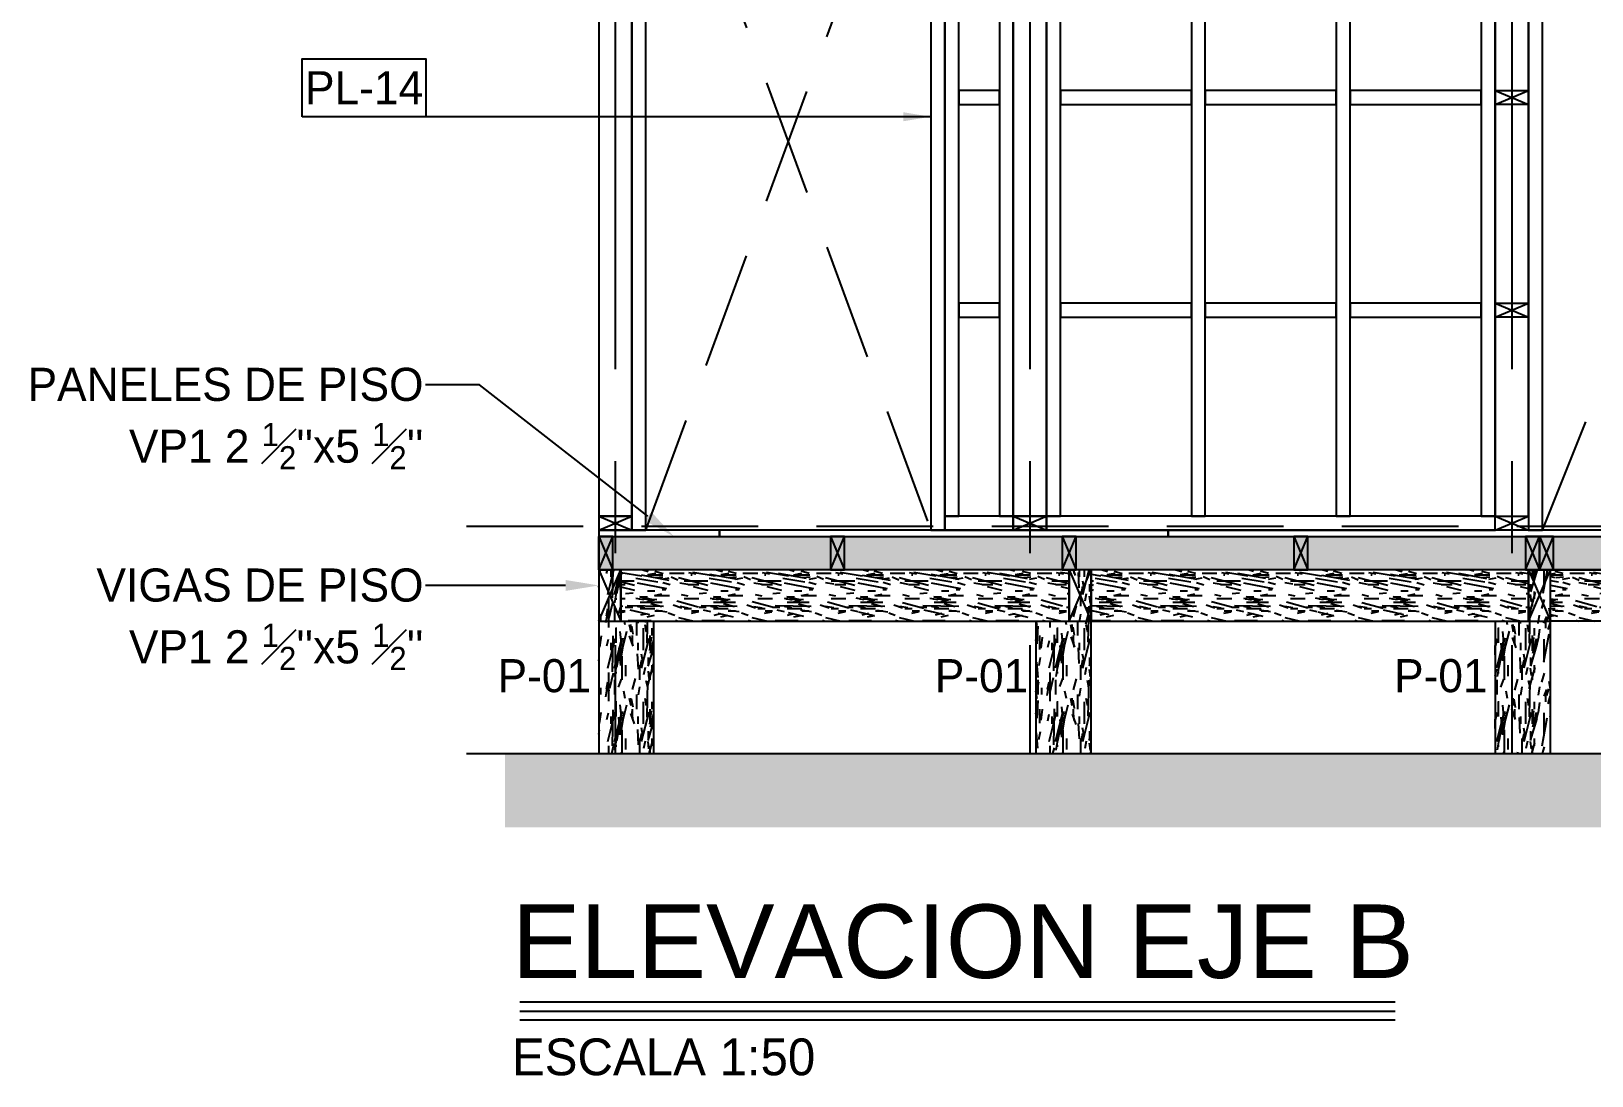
# Model space of a CAD drawing. Header units: millimetres. Extents: x 19438 to 19711, y 4351 to 4752.
# Drawn here: x 19457.197 to 19461.442, y 4496.546 to 4499.385 of the extents above; entities that cross this region are included whole.
import ezdxf
from ezdxf import colors
from ezdxf.entities.mleader import LeaderData, LeaderLine
from ezdxf.enums import TextEntityAlignment as Align
from ezdxf.math import Vec2, Vec3

# ---------------------------------------------------------------- set-up
doc = ezdxf.new("R2010")
doc.units = ezdxf.units.MM
doc.set_wipeout_variables(frame=1)
doc.linetypes.add('CENTER', pattern=[2, 1.25, -0.25, 0.25, -0.25])
doc.linetypes.add('HIDDEN2', pattern=[4.7625, 3.175, -1.5875])
for name, color, linetype in [('0 @ 0.5', 7, 'Continuous'), ('EJES', 2, 'CENTER'), ('NIVELES', 2, 'Continuous'), ('PANELES PARED', 2, 'Continuous'), ('PILOTES', 2, 'Continuous'), ('PROYECCION PANEL', 6, 'Continuous'), ('TEXTO', 2, 'Continuous'), ('TEXTO @ 0.5', 2, 'Continuous'), ('TEXTOS TITULOS @ 0.5', 3, 'Continuous'), ('VIGAS DE PISO', 2, 'Continuous')]:
    doc.layers.add(name, color=color, linetype=linetype)
doc.styles.add('century gothic', font='GOTHIC.TTF')
doc.styles.add('NOTAS', font='GOTHIC.TTF')
doc.styles.add('SMCtitulos', font='sanss___.ttf')
doc.dimstyles.new('ANOTATIVE 100 SMCONSTRUCCIONES', dxfattribs={"dimscale": 0, "dimtxt": 0.18, "dimasz": 0.15, "dimexe": 0.18, "dimexo": 0.09, "dimgap": 0.1, "dimtad": 1, "dimzin": 0, "dimdsep": 46, "dimtxsty": 'century gothic', "dimblk1": 'FLECHA1', "dimblk2": 'FLECHA1', "dimsah": 1, "dimcen": 0.18, "dimdle": 0.075, "dimclrd": 1, "dimclre": 1, "dimclrt": 2, "dimaunit": 1, "dimadec": 0, "dimazin": 0, "dimtfac": 0.75, "dimtix": 1, "dimtmove": 2, "dimatfit": 3, "dimfxl": 0.09, "dimtvp": 1.5, "dimtfill": 1, "dimtolj": 1, "dimtzin": 0, "dimarcsym": 0})
pattern_1 = [(0, (0.142, -6.54878), (0, 0.2), [0.04, -0.16]), (8.9726, (0.144, -6.656782), (1.200000005876, 0.199999525118), [0.0384708, -3.8086058]), (5.7105, (0.142, -6.644782), (1.800000034755, 0.19999710144), [0.0401996, -1.9697752]), (344.5779, (0.142, -6.5847824), (2.1999999038893, -0.5999974677634), [0.0601664, -5.9564754]), (353.6599, (0.146, -6.518782), (0.200000063208, 4.086e-07), [0.0362216, -1.7748552]), (345.0686, (0.152, -6.632782), (0.799999998317, -0.199999673879), [0.0310484, -3.0737864]), (348.6901, (0.082, -6.516782), (0.2000000583, 7.413e-08), [0.0815844, -0.9382194]), (5.7105, (0.144, -6.674782), (1.800000034755, 0.19999710144), [0.0200998, -1.989875]), (0, (0.142, -6.59078), (0, 0.2), [0.02, -0.18]), (0, (0.102, -6.56678), (0, 0.2), [0.06, -0.14]), (11.3099, (0.142, -6.536782), (0.79999995433, 0.19999948721), [0.020396, -0.9994078]), (2.7263, (0.122, -6.610782), (4.0000000589947, 0.1999992035454), [0.0420476, -4.1627116]), (352.4054, (0.132, -6.616782), (1.599999971597, -0.19999873671), [0.0302654, -2.9962834]), (0, (0.122, -6.69278), (0, 0.2), [0.04, -0.16]), (358.8309, (0.102, -6.7027824), (0.2000000366479, 1.5360345e-07), [0.0980204, -9.70402]), (0, (0.102, -6.55278), (0, 0.2), [0.02, -0.18]), (0, (0.122, -6.53678), (0, 0.2), [0.02, -0.18]), (0, (0.032, -6.51878), (0, 0.2), [0.03, -0.17]), (350.5377, (0.086, -6.508782), (0.200000015444, 7.752e-08), [0.0608276, -1.1557248]), (0, (0.022, -6.50878), (0, 0.2), [0.04, -0.16]), (0, (0, -6.68878), (0, 0.2), [0.022, -0.178]), (0, (0.102, -6.67878), (0, 0.2), [0.02, -0.18]), (0, (0, -6.67278), (0, 0.2), [0.042, -0.158]), (5.4403, (0.102, -6.660782), (1.9999999402303, 0.199998956714), [0.04219, -4.1768144]), (0, (0.104, -6.64478), (0, 0.2), [0.038, -0.162]), (0, (0, -6.64078), (0, 0.2), [0.022, -0.178]), (358.8309, (0.024, -6.6087824), (0.2000000366479, 1.5360345e-07), [0.0980204, -9.70402]), (0, (0.042, -6.59078), (0, 0.2), [0.02, -0.18]), (0, (0.022, -6.58478), (0, 0.2), [0.02, -0.18]), (0, (0.102, -6.58478), (0, 0.2), [0.04, -0.16]), (0, (0.062, -6.58078), (0, 0.2), [0.02, -0.18]), (0, (0.022, -6.55678), (0, 0.2), [0.04, -0.16]), (19.6538, (0.076, -6.640782), (2.200000050424, 0.79999891494), [0.0297322, -2.9434812]), (11.3099, (0.042, -6.584782), (0.79999995433, 0.19999948721), [0.020396, -0.9994078]), (11.3099, (0.122, -6.594782), (0.79999995433, 0.19999948721), [0.020396, -0.9994078]), (5.7105, (0.062, -6.518782), (1.800000034755, 0.19999710144), [0.0200998, -1.989875]), (349.6952, (0, -6.504782), (1.199999995396, -0.19999893933), [0.0223606, -2.213707]), (348.6901, (0.022, -6.688782), (0.2000000583, 7.413e-08), [0.020396, -0.9994078]), (90, (0.042, -6.69278), (-0.2, 1e-17), [0, -0.2]), (346.6076, (0, -6.580782), (3.400000044994, -0.7999939065965), [0.043174, -4.2742308]), (11.3099, (0.122, -6.552782), (0.79999995433, 0.19999948721), [0.020396, -0.9994078]), (10.3048, (0.122, -6.678782), (0.999999957606, 0.199999208868), [0.0223606, -2.213707]), (348.6901, (0.062, -6.590782), (0.2000000583, 7.413e-08), [0.020396, -0.9994078]), (348.6901, (0.082, -6.580782), (0.2000000583, 7.413e-08), [0.020396, -0.9994078]), (341.5651, (0, -6.60078), (0.19999995825, 2.3367e-07), [0.0252982, -0.6071572]), (345.9638, (0.022, -6.532782), (0.19999992115, 2.4875e-07), [0.0824622, -0.7421588]), (343.3008, (0.062, -6.518782), (1.399999991533, -0.39999874641), [0.0626418, -2.025419]), (0, (0.062, -6.50878), (0, 0.2), [0.024, -0.176]), (345.9638, (0.042, -6.672782), (0.19999992115, 2.4875e-07), [0.0824622, -0.7421588]), (345.9638, (0.022, -6.658782), (0.19999992115, 2.4875e-07), [0.0824622, -0.7421588]), (345.9638, (0.022, -6.640782), (0.19999992115, 2.4875e-07), [0.0824622, -0.7421588]), (349.6952, (0, -6.552782), (1.199999995396, -0.19999893933), [0.0223606, -2.213707]), (345.9638, (0.062, -6.556782), (0.19999992115, 2.4875e-07), [0.041231, -0.78339]), (349.6952, (0, -6.616782), (1.199999995396, -0.19999893933), [0.0223606, -2.213707]), (357.6141, (0.104, -6.6307824), (0.199999989185, 2.452822e-07), [0.0480416, -4.756123]), (349.6952, (0.082, -6.594782), (1.199999995396, -0.19999893933), [0.0223606, -2.213707]), (12.5288, (0.104, -6.598782), (0.800000095695, 0.199999860747), [0.018439, -1.8254698]), (349.5626, (0, -6.6267824), (2.199999936494, -0.3999970687047), [0.0772788, -7.650591]), (351.8699, (0.076, -6.640782), (0.199999892184, -4.835e-08), [0.0282842, -1.3859292]), (4.7636, (0.022, -6.620782), (2.199999989955, 0.199998289923), [0.0481664, -2.3601524]), (0, (0.07, -6.61678), (0, 0.2), [0.062, -0.138]), (344.7449, (0, -6.526782), (0.799999942428, -0.199999664289), [0.0228036, -2.2575472]), (350.5377, (0.042, -6.692782), (0.200000015444, 7.752e-08), [0.0608276, -1.1557248]), (340.0169, (0, -6.650782), (0.599999976081, -0.19999986488), [0.0234094, -2.3175304]), (0, (0.162, -6.53278), (0, 0.2), [0.01, -0.19]), (0, (0.162, -6.62078), (0, 0.2), [0.02, -0.18]), (11.3099, (0.162, -6.692782), (0.79999995433, 0.19999948721), [0.020396, -0.9994078]), (0, (0.164, -6.67278), (0, 0.2), [0.036, -0.164]), (343.3008, (0.162, -6.566782), (1.399999991533, -0.39999874641), [0.0208806, -2.0671802]), (348.0207, (0.164, -6.6087824), (3.7999999222511, -0.8002195416064), [0.0368014, -6.7101288]), (90, (0.162, -6.69278), (-0.2, 1e-17), [0, -0.2]), (0, (0.182, -6.68878), (0, 0.2), [0.018, -0.182]), (0, (0.182, -6.65078), (0, 0.2), [0.018, -0.182]), (0, (0.182, -6.64078), (0, 0.2), [0.018, -0.182]), (336.0376, (0.182, -6.572782), (1.400000005486, -0.599997330343), [0.0196978, -1.9500724]), (348.5163, (0.182, -6.5487824), (0.99999999677376, -0.2000310941214), [0.0183676, -13.043105]), (341.5651, (0.182, -6.62078), (0.19999995825, 2.3367e-07), [0.0189736, -0.6134816]), (347.4712, (0.182, -6.522782), (1.000000064082, -0.19999992061), [0.018439, -1.8254698])]
pattern_2 = [(0, (0.142, 0.156), (0, 0.2), [0.04, -0.16]), (8.9726, (0.144, 0.048), (1.200000005876, 0.199999525118), [0.0384708, -3.8086058]), (5.7105, (0.142, 0.06), (1.800000034755, 0.19999710144), [0.0401996, -1.9697752]), (344.5779, (0.142, 0.12), (2.1999999038893, -0.5999974677634), [0.0601664, -5.9564754]), (353.6599, (0.146, 0.186), (0.200000063208, 4.086e-07), [0.0362216, -1.7748552]), (345.0686, (0.152, 0.072), (0.799999998317, -0.199999673879), [0.0310484, -3.0737864]), (348.6901, (0.082, 0.188), (0.2000000583, 7.413e-08), [0.0815844, -0.9382194]), (5.7105, (0.144, 0.03), (1.800000034755, 0.19999710144), [0.0200998, -1.989875]), (0, (0.142, 0.114), (0, 0.2), [0.02, -0.18]), (0, (0.102, 0.138), (0, 0.2), [0.06, -0.14]), (11.3099, (0.142, 0.168), (0.79999995433, 0.19999948721), [0.020396, -0.9994078]), (2.7263, (0.122, 0.094), (4.0000000589947, 0.1999992035454), [0.0420476, -4.1627116]), (352.4054, (0.132, 0.088), (1.599999971597, -0.19999873671), [0.0302654, -2.9962834]), (0, (0.122, 0.012), (0, 0.2), [0.04, -0.16]), (358.8309, (0.102, 0.002), (0.2000000366479, 1.5360345e-07), [0.0980204, -9.70402]), (0, (0.102, 0.152), (0, 0.2), [0.02, -0.18]), (0, (0.122, 0.168), (0, 0.2), [0.02, -0.18]), (0, (0.032, 0.186), (0, 0.2), [0.03, -0.17]), (350.5377, (0.086, 0.196), (0.200000015444, 7.752e-08), [0.0608276, -1.1557248]), (0, (0.022, 0.196), (0, 0.2), [0.04, -0.16]), (0, (0, 0.016), (0, 0.2), [0.022, -0.178]), (0, (0.102, 0.026), (0, 0.2), [0.02, -0.18]), (0, (0, 0.032), (0, 0.2), [0.042, -0.158]), (5.4403, (0.102, 0.044), (1.9999999402303, 0.199998956714), [0.04219, -4.1768144]), (0, (0.104, 0.06), (0, 0.2), [0.038, -0.162]), (0, (0, 0.064), (0, 0.2), [0.022, -0.178]), (358.8309, (0.024, 0.096), (0.2000000366479, 1.5360345e-07), [0.0980204, -9.70402]), (0, (0.042, 0.114), (0, 0.2), [0.02, -0.18]), (0, (0.022, 0.12), (0, 0.2), [0.02, -0.18]), (0, (0.102, 0.12), (0, 0.2), [0.04, -0.16]), (0, (0.062, 0.124), (0, 0.2), [0.02, -0.18]), (0, (0.022, 0.148), (0, 0.2), [0.04, -0.16]), (19.6538, (0.076, 0.064), (2.200000050424, 0.79999891494), [0.0297322, -2.9434812]), (11.3099, (0.042, 0.12), (0.79999995433, 0.19999948721), [0.020396, -0.9994078]), (11.3099, (0.122, 0.11), (0.79999995433, 0.19999948721), [0.020396, -0.9994078]), (5.7105, (0.062, 0.186), (1.800000034755, 0.19999710144), [0.0200998, -1.989875]), (349.6952, (0, 0.2), (1.199999995396, -0.19999893933), [0.0223606, -2.213707]), (348.6901, (0.022, 0.016), (0.2000000583, 7.413e-08), [0.020396, -0.9994078]), (90, (0.042, 0.012), (-0.2, 1e-17), [0, -0.2]), (346.6076, (0, 0.124), (3.400000044994, -0.7999939065965), [0.043174, -4.2742308]), (11.3099, (0.122, 0.152), (0.79999995433, 0.19999948721), [0.020396, -0.9994078]), (10.3048, (0.122, 0.026), (0.999999957606, 0.199999208868), [0.0223606, -2.213707]), (348.6901, (0.062, 0.114), (0.2000000583, 7.413e-08), [0.020396, -0.9994078]), (348.6901, (0.082, 0.124), (0.2000000583, 7.413e-08), [0.020396, -0.9994078]), (341.5651, (0, 0.104), (0.19999995825, 2.3367e-07), [0.0252982, -0.6071572]), (345.9638, (0.022, 0.172), (0.19999992115, 2.4875e-07), [0.0824622, -0.7421588]), (343.3008, (0.062, 0.186), (1.399999991533, -0.39999874641), [0.0626418, -2.025419]), (0, (0.062, 0.196), (0, 0.2), [0.024, -0.176]), (345.9638, (0.042, 0.032), (0.19999992115, 2.4875e-07), [0.0824622, -0.7421588]), (345.9638, (0.022, 0.046), (0.19999992115, 2.4875e-07), [0.0824622, -0.7421588]), (345.9638, (0.022, 0.064), (0.19999992115, 2.4875e-07), [0.0824622, -0.7421588]), (349.6952, (0, 0.152), (1.199999995396, -0.19999893933), [0.0223606, -2.213707]), (345.9638, (0.062, 0.148), (0.19999992115, 2.4875e-07), [0.041231, -0.78339]), (349.6952, (0, 0.088), (1.199999995396, -0.19999893933), [0.0223606, -2.213707]), (357.6141, (0.104, 0.074), (0.199999989185, 2.452822e-07), [0.0480416, -4.756123]), (349.6952, (0.082, 0.11), (1.199999995396, -0.19999893933), [0.0223606, -2.213707]), (12.5288, (0.104, 0.106), (0.800000095695, 0.199999860747), [0.018439, -1.8254698]), (349.5626, (0, 0.078), (2.199999936494, -0.3999970687047), [0.0772788, -7.650591]), (351.8699, (0.076, 0.064), (0.199999892184, -4.835e-08), [0.0282842, -1.3859292]), (4.7636, (0.022, 0.084), (2.199999989955, 0.199998289923), [0.0481664, -2.3601524]), (0, (0.07, 0.088), (0, 0.2), [0.062, -0.138]), (344.7449, (0, 0.178), (0.799999942428, -0.199999664289), [0.0228036, -2.2575472]), (350.5377, (0.042, 0.012), (0.200000015444, 7.752e-08), [0.0608276, -1.1557248]), (340.0169, (0, 0.054), (0.599999976081, -0.19999986488), [0.0234094, -2.3175304]), (0, (0.162, 0.172), (0, 0.2), [0.01, -0.19]), (0, (0.162, 0.084), (0, 0.2), [0.02, -0.18]), (11.3099, (0.162, 0.012), (0.79999995433, 0.19999948721), [0.020396, -0.9994078]), (0, (0.164, 0.032), (0, 0.2), [0.036, -0.164]), (343.3008, (0.162, 0.138), (1.399999991533, -0.39999874641), [0.0208806, -2.0671802]), (348.0207, (0.164, 0.096), (3.7999999222511, -0.8002195416064), [0.0368014, -6.7101288]), (90, (0.162, 0.012), (-0.2, 1e-17), [0, -0.2]), (0, (0.182, 0.016), (0, 0.2), [0.018, -0.182]), (0, (0.182, 0.054), (0, 0.2), [0.018, -0.182]), (0, (0.182, 0.064), (0, 0.2), [0.018, -0.182]), (336.0376, (0.182, 0.132), (1.400000005486, -0.599997330343), [0.0196978, -1.9500724]), (348.5163, (0.182, 0.156), (0.99999999677376, -0.2000310941214), [0.0183676, -13.043105]), (341.5651, (0.182, 0.084), (0.19999995825, 2.3367e-07), [0.0189736, -0.6134816]), (347.4712, (0.182, 0.182), (1.000000064082, -0.19999992061), [0.018439, -1.8254698])]

# ---------------------------------------------------------------- blocks, each defined once
blk = doc.blocks.new('PP17')
at = {"layer": 'PANELES PARED', "color": 8, "linetype": 'HIDDEN2', "ltscale": 0.1}
for p, q in [((19433.3208, 4512.8793), (19432.4708, 4513.0933)), ((19433.3208, 4513.0933), (19432.4708, 4512.8793)), ((19432.4708, 4512.8413), (19433.3208, 4510.7313)), ((19432.4708, 4510.7313), (19433.3208, 4512.8413))]:
    blk.add_line(p, q, dxfattribs=at)
at = {"layer": 'PANELES PARED'}
for points in [[(19432.4328, 4513.1313), (19432.4328, 4513.0933), (19433.3588, 4513.0933), (19433.3588, 4513.1313)], [(19432.4708, 4513.0933), (19432.4328, 4513.0933), (19432.4328, 4510.7313), (19432.4708, 4510.7313)], [(19433.3588, 4513.0933), (19433.3208, 4513.0933), (19433.3208, 4510.7313), (19433.3588, 4510.7313)], [(19432.4708, 4512.8793), (19432.4708, 4512.8413), (19433.3208, 4512.8413), (19433.3208, 4512.8793)]]:
    blk.add_lwpolyline(points, close=True, dxfattribs=at)
blk = doc.blocks.new('PP15')
at = {"layer": 'PANELES PARED', "color": 8, "linetype": 'HIDDEN2', "ltscale": 0.1}
for p, q in [((19430.0324, 4512.8793), (19430.8074, 4513.0933)), ((19430.0324, 4513.0933), (19430.8074, 4512.8793)), ((19430.0324, 4512.8413), (19430.8074, 4510.7313)), ((19430.0324, 4510.7313), (19430.8074, 4512.8413))]:
    blk.add_line(p, q, dxfattribs=at)
at = {"layer": 'PANELES PARED'}
for points in [[(19429.9944, 4513.1313), (19429.9944, 4513.0933), (19430.8454, 4513.0933), (19430.8454, 4513.1313)], [(19430.0324, 4513.0933), (19429.9944, 4513.0933), (19429.9944, 4510.7313), (19430.0324, 4510.7313)], [(19430.8454, 4513.0933), (19430.8074, 4513.0933), (19430.8074, 4510.7313), (19430.8454, 4510.7313)], [(19430.0324, 4512.8793), (19430.0324, 4512.8413), (19430.8074, 4512.8413), (19430.8074, 4512.8793)]]:
    blk.add_lwpolyline(points, close=True, dxfattribs=at)
blk = doc.blocks.new('PP14')
at = {"layer": 'PANELES PARED'}
for points in [[(19430.8454, 4513.1313), (19430.8454, 4513.0933), (19431.0319, 4513.0933), (19431.0319, 4513.1313)], [(19430.8834, 4513.0933), (19430.8454, 4513.0933), (19430.8454, 4510.7693), (19430.8834, 4510.7693)], [(19431.0319, 4513.0933), (19430.9939, 4513.0933), (19430.9939, 4510.7693), (19431.0319, 4510.7693)], [(19430.8834, 4512.5286), (19430.8834, 4512.4906), (19430.9939, 4512.4906), (19430.9939, 4512.5286)], [(19430.8834, 4511.9259), (19430.8834, 4511.8879), (19430.9939, 4511.8879), (19430.9939, 4511.9259)], [(19430.8834, 4511.3476), (19430.8834, 4511.3096), (19430.9939, 4511.3096), (19430.9939, 4511.3476)], [(19430.8454, 4510.7693), (19430.8454, 4510.7313), (19431.0319, 4510.7313), (19431.0319, 4510.7693)]]:
    blk.add_lwpolyline(points, close=True, dxfattribs=at)
blk = doc.blocks.new('JJ')
at = {"layer": 'PANELES PARED', "color": 250}
for points in [[(19473.3954, 4517.5799), (19473.3954, 4517.6179), (19472.1745, 4517.6179), (19472.1745, 4517.5799)], [(19472.1745, 4515.2559), (19472.2125, 4515.2559), (19472.2125, 4517.5799), (19472.1745, 4517.5799)], [(19472.5688, 4515.2559), (19472.6068, 4515.2559), (19472.6068, 4517.5799), (19472.5688, 4517.5799)], [(19472.9631, 4515.2559), (19473.0011, 4515.2559), (19473.0011, 4517.5799), (19472.9631, 4517.5799)], [(19473.3574, 4515.2559), (19473.3954, 4515.2559), (19473.3954, 4517.5799), (19473.3574, 4517.5799)], [(19472.5688, 4516.9772), (19472.5688, 4517.0152), (19472.2125, 4517.0152), (19472.2125, 4516.9772)], [(19472.9631, 4516.9772), (19472.9631, 4517.0152), (19472.6068, 4517.0152), (19472.6068, 4516.9772)], [(19473.3574, 4516.9772), (19473.3574, 4517.0152), (19473.0011, 4517.0152), (19473.0011, 4516.9772)], [(19472.5688, 4516.3745), (19472.5688, 4516.4125), (19472.2125, 4516.4125), (19472.2125, 4516.3745)], [(19472.9631, 4516.3745), (19472.9631, 4516.4125), (19472.6068, 4516.4125), (19472.6068, 4516.3745)], [(19473.3574, 4516.3745), (19473.3574, 4516.4125), (19473.0011, 4516.4125), (19473.0011, 4516.3745)], [(19472.5688, 4515.7962), (19472.5688, 4515.8342), (19472.2125, 4515.8342), (19472.2125, 4515.7962)], [(19472.9631, 4515.7962), (19472.9631, 4515.8342), (19472.6068, 4515.8342), (19472.6068, 4515.7962)], [(19473.3574, 4515.7962), (19473.3574, 4515.8342), (19473.0011, 4515.8342), (19473.0011, 4515.7962)], [(19473.3954, 4515.2179), (19473.3954, 4515.2559), (19472.1745, 4515.2559), (19472.1745, 4515.2179)]]:
    blk.add_lwpolyline(points, close=True, dxfattribs=at)
blk = doc.blocks.new('P01')
h = blk.add_hatch()
h.set_pattern_fill('MADERA_03', color=250, scale=0.2, angle=90, pattern_type=2)
h.set_pattern_definition([(90, (-0.156, 0.142), (-0.2, 1e-17), [0.04, -0.16]), (98.9726, (-0.048, 0.144), (-0.199999525118, 1.200000005876), [0.0384708, -3.8086058]), (95.7105, (-0.06, 0.142), (-0.19999710144, 1.800000034755), [0.0401996, -1.9697752]), (74.5779, (-0.12, 0.142), (0.5999974677634, 2.1999999038893), [0.0601664, -5.9564754]), (83.6599, (-0.186, 0.146), (-4.086e-07, 0.200000063208), [0.0362216, -1.7748552]), (75.0686, (-0.072, 0.152), (0.199999673879, 0.799999998317), [0.0310484, -3.0737864]), (78.6901, (-0.188, 0.082), (-7.413e-08, 0.2000000583), [0.0815844, -0.9382194]), (95.7105, (-0.03, 0.144), (-0.19999710144, 1.800000034755), [0.0200998, -1.989875]), (90, (-0.114, 0.142), (-0.2, 1e-17), [0.02, -0.18]), (90, (-0.138, 0.102), (-0.2, 1e-17), [0.06, -0.14]), (101.3099, (-0.168, 0.142), (-0.19999948721, 0.79999995433), [0.020396, -0.9994078]), (92.7263, (-0.094, 0.122), (-0.1999992035454, 4.0000000589947), [0.0420476, -4.1627116]), (82.4054, (-0.088, 0.132), (0.19999873671, 1.599999971597), [0.0302654, -2.9962834]), (90, (-0.012, 0.122), (-0.2, 1e-17), [0.04, -0.16]), (88.8309, (-0.002, 0.102), (-1.5360345e-07, 0.2000000366479), [0.0980204, -9.70402]), (90, (-0.152, 0.102), (-0.2, 1e-17), [0.02, -0.18]), (90, (-0.168, 0.122), (-0.2, 1e-17), [0.02, -0.18]), (90, (-0.186, 0.032), (-0.2, 1e-17), [0.03, -0.17]), (80.5377, (-0.196, 0.086), (-7.752e-08, 0.200000015444), [0.0608276, -1.1557248]), (90, (-0.196, 0.022), (-0.2, 1e-17), [0.04, -0.16]), (90, (-0.016, 1e-18), (-0.2, 1e-17), [0.022, -0.178]), (90, (-0.026, 0.102), (-0.2, 1e-17), [0.02, -0.18]), (90, (-0.032, 2e-18), (-0.2, 1e-17), [0.042, -0.158]), (95.4403, (-0.044, 0.102), (-0.199998956714, 1.9999999402303), [0.04219, -4.1768144]), (90, (-0.06, 0.104), (-0.2, 1e-17), [0.038, -0.162]), (90, (-0.064, 4e-18), (-0.2, 1e-17), [0.022, -0.178]), (88.8309, (-0.096, 0.024), (-1.5360345e-07, 0.2000000366479), [0.0980204, -9.70402]), (90, (-0.114, 0.042), (-0.2, 1e-17), [0.02, -0.18]), (90, (-0.12, 0.022), (-0.2, 1e-17), [0.02, -0.18]), (90, (-0.12, 0.102), (-0.2, 1e-17), [0.04, -0.16]), (90, (-0.124, 0.062), (-0.2, 1e-17), [0.02, -0.18]), (90, (-0.148, 0.022), (-0.2, 1e-17), [0.04, -0.16]), (109.6538, (-0.064, 0.076), (-0.79999891494, 2.200000050424), [0.0297322, -2.9434812]), (101.3099, (-0.12, 0.042), (-0.19999948721, 0.79999995433), [0.020396, -0.9994078]), (101.3099, (-0.11, 0.122), (-0.19999948721, 0.79999995433), [0.020396, -0.9994078]), (95.7105, (-0.186, 0.062), (-0.19999710144, 1.800000034755), [0.0200998, -1.989875]), (79.6952, (-0.2, 1e-17), (0.19999893933, 1.199999995396), [0.0223606, -2.213707]), (78.6901, (-0.016, 0.022), (-7.413e-08, 0.2000000583), [0.020396, -0.9994078]), (180, (-0.012, 0.042), (-2e-17, -0.2), [0, -0.2]), (76.6076, (-0.124, 8e-18), (0.7999939065965, 3.400000044994), [0.043174, -4.2742308]), (101.3099, (-0.152, 0.122), (-0.19999948721, 0.79999995433), [0.020396, -0.9994078]), (100.3048, (-0.026, 0.122), (-0.199999208868, 0.999999957606), [0.0223606, -2.213707]), (78.6901, (-0.114, 0.062), (-7.413e-08, 0.2000000583), [0.020396, -0.9994078]), (78.6901, (-0.124, 0.082), (-7.413e-08, 0.2000000583), [0.020396, -0.9994078]), (71.5651, (-0.104, 6e-18), (-2.3367e-07, 0.19999995825), [0.0252982, -0.6071572]), (75.9638, (-0.172, 0.022), (-2.4875e-07, 0.19999992115), [0.0824622, -0.7421588]), (73.3008, (-0.186, 0.062), (0.39999874641, 1.399999991533), [0.0626418, -2.025419]), (90, (-0.196, 0.062), (-0.2, 1e-17), [0.024, -0.176]), (75.9638, (-0.032, 0.042), (-2.4875e-07, 0.19999992115), [0.0824622, -0.7421588]), (75.9638, (-0.046, 0.022), (-2.4875e-07, 0.19999992115), [0.0824622, -0.7421588]), (75.9638, (-0.064, 0.022), (-2.4875e-07, 0.19999992115), [0.0824622, -0.7421588]), (79.6952, (-0.152, 9e-18), (0.19999893933, 1.199999995396), [0.0223606, -2.213707]), (75.9638, (-0.148, 0.062), (-2.4875e-07, 0.19999992115), [0.041231, -0.78339]), (79.6952, (-0.088, 5e-18), (0.19999893933, 1.199999995396), [0.0223606, -2.213707]), (87.6141, (-0.074, 0.104), (-2.452822e-07, 0.199999989185), [0.0480416, -4.756123]), (79.6952, (-0.11, 0.082), (0.19999893933, 1.199999995396), [0.0223606, -2.213707]), (102.5288, (-0.106, 0.104), (-0.199999860747, 0.800000095695), [0.018439, -1.8254698]), (79.5626, (-0.078, 5e-18), (0.3999970687047, 2.199999936494), [0.0772788, -7.650591]), (81.8699, (-0.064, 0.076), (4.835e-08, 0.199999892184), [0.0282842, -1.3859292]), (94.7636, (-0.084, 0.022), (-0.199998289923, 2.199999989955), [0.0481664, -2.3601524]), (90, (-0.088, 0.07), (-0.2, 1e-17), [0.062, -0.138]), (74.7449, (-0.178, 1e-17), (0.199999664289, 0.799999942428), [0.0228036, -2.2575472]), (80.5377, (-0.012, 0.042), (-7.752e-08, 0.200000015444), [0.0608276, -1.1557248]), (70.0169, (-0.054, 3e-18), (0.19999986488, 0.599999976081), [0.0234094, -2.3175304]), (90, (-0.172, 0.162), (-0.2, 1e-17), [0.01, -0.19]), (90, (-0.084, 0.162), (-0.2, 1e-17), [0.02, -0.18]), (101.3099, (-0.012, 0.162), (-0.19999948721, 0.79999995433), [0.020396, -0.9994078]), (90, (-0.032, 0.164), (-0.2, 1e-17), [0.036, -0.164]), (73.3008, (-0.138, 0.162), (0.39999874641, 1.399999991533), [0.0208806, -2.0671802]), (78.0207, (-0.096, 0.164), (0.8002195416064, 3.7999999222511), [0.0368014, -6.7101288]), (180, (-0.012, 0.162), (-2e-17, -0.2), [0, -0.2]), (90, (-0.016, 0.182), (-0.2, 1e-17), [0.018, -0.182]), (90, (-0.054, 0.182), (-0.2, 1e-17), [0.018, -0.182]), (90, (-0.064, 0.182), (-0.2, 1e-17), [0.018, -0.182]), (66.0376, (-0.132, 0.182), (0.599997330343, 1.400000005486), [0.0196978, -1.9500724]), (78.5163, (-0.156, 0.182), (0.2000310941214, 0.99999999677376), [0.0183676, -13.043105]), (71.5651, (-0.084, 0.182), (-2.3367e-07, 0.19999995825), [0.0189736, -0.6134816]), (77.4712, (-0.182, 0.182), (0.19999992061, 1.000000064082), [0.018439, -1.8254698])])
h.paths.add_polyline_path([(19444.003, 4504.1263), (19444.153, 4504.1263), (19444.153, 4504.6263), (19444.003, 4504.6263)])
blk.add_lwpolyline([(19444.003, 4504.1263), (19444.153, 4504.1263), (19444.153, 4504.6263), (19444.003, 4504.6263)], close=True)
blk = doc.blocks.new('*U13')
at = {"color": 2}
blk.add_line((0.0001, 0.052), (4.7611, 0.052), dxfattribs=at)
at = {"color": 250}
blk.add_line((0.0001, 0), (4.7611, 0), dxfattribs=at)
at = {"color": 7}
blk.add_line((0.0001, -0.0469), (4.7611, -0.0469), dxfattribs=at)
at = {"color": 0, "linetype": 'ByBlock', "lineweight": -2, "style": 'NOTAS'}
for tag, p in [('1TITLE', (0.027, 1.0142)), ('2TITLE', (-0.0431, 0.1812))]:
    blk.add_attdef(tag, p, '', height=0.3, dxfattribs=at)
blk.add_attdef('SCALE', text='', height=0.18, dxfattribs=at).set_placement((-0.0431, -0.1475), align=Align.TOP_LEFT)
blk = doc.blocks.new('FLECHA1')
at = {"color": 1}
blk.add_line((-1, 0), (0.496, 0), dxfattribs=at)
at = {"color": 4}
blk.add_line((-0.246, -0.248), (0.248, 0.25), dxfattribs=at)

msp = doc.modelspace()

# ---------------------------------------------------------------- hatches: boundary and pattern name
h = msp.add_hatch()
h.set_pattern_fill('EARTH', color=8, scale=0.01, angle=45)
h.set_pattern_definition([(45, (14.70802, -6.70478), (7e-18, 0.08980256121), [0.0635, -0.0635]), (45, (14.691185, -6.687944), (7e-18, 0.08980256121), [0.0635, -0.0635]), (45, (14.674347, -6.671106), (7e-18, 0.08980256121), [0.0635, -0.0635]), (135, (14.674347, -6.65988), (-0.08980256121, 7e-18), [0.0635, -0.0635]), (135, (14.691185, -6.643043), (-0.08980256121, 7e-18), [0.0635, -0.0635]), (135, (14.70802, -6.626205), (-0.08980256121, 7e-18), [0.0635, -0.0635])])
h.paths.add_polyline_path([(19465.4244, 4497.2215), (19465.4244, 4497.4215), (19458.486, 4497.4215), (19458.486, 4497.2215)])

# ---------------------------------------------------------------- linework, layer by layer
at = {"color": 5}
msp.add_line((19458.486, 4497.4215), (19465.4244, 4497.4215), dxfattribs=at)
at = {"color": 1}
for points in [[(19458.741, 4498.0115), (19459.0694, 4498.0115), (19459.0694, 4498.0295), (19458.741, 4498.0295)], [(19459.0694, 4498.0115), (19460.2894, 4498.0115), (19460.2894, 4498.0295), (19459.0694, 4498.0295)], [(19460.2894, 4498.0115), (19461.5094, 4498.0115), (19461.5094, 4498.0295), (19460.2894, 4498.0295)]]:
    msp.add_lwpolyline(points, close=True, dxfattribs=at)
at = {"layer": 'EJES', "color": 1}
for p, q in [((19458.786, 4501.7167), (19458.786, 4497.4215)), ((19459.9135, 4501.7167), (19459.9135, 4497.4215))]:
    msp.add_line(p, q, dxfattribs=at)
at = {"layer": 'NIVELES', "color": 1, "linetype": 'HIDDEN2', "ltscale": 0.1}
for p, q in [((19458.381, 4498.0395), (19466.5295, 4498.0395)), ((19458.381, 4497.4215), (19466.5295, 4497.4215))]:
    msp.add_line(p, q, dxfattribs=at)
at = {"layer": 'PANELES PARED'}
for p, q in [((19461.1794, 4499.1861), (19461.2694, 4499.2241)), ((19461.1794, 4499.2241), (19461.2694, 4499.1861)), ((19461.1794, 4498.6078), (19461.2694, 4498.6458)), ((19461.1794, 4498.6458), (19461.2694, 4498.6078)), ((19458.741, 4498.0295), (19458.831, 4498.0675)), ((19458.741, 4498.0675), (19458.831, 4498.0295)), ((19459.8685, 4498.0295), (19459.9585, 4498.0675)), ((19459.8685, 4498.0675), (19459.9585, 4498.0295)), ((19461.1794, 4498.0295), (19461.2694, 4498.0675)), ((19461.1794, 4498.0675), (19461.2694, 4498.0295))]:
    msp.add_line(p, q, dxfattribs=at)
for points in [[(19458.741, 4498.0675), (19458.831, 4498.0675), (19458.831, 4500.3915), (19458.741, 4500.3915)], [(19459.8685, 4498.0675), (19459.9585, 4498.0675), (19459.9585, 4500.3915), (19459.8685, 4500.3915)], [(19461.1794, 4498.0675), (19461.2694, 4498.0675), (19461.2694, 4500.3915), (19461.1794, 4500.3915)], [(19461.1794, 4499.2241), (19461.2694, 4499.2241), (19461.2694, 4499.1861), (19461.1794, 4499.1861)], [(19461.1794, 4498.6458), (19461.2694, 4498.6458), (19461.2694, 4498.6078), (19461.1794, 4498.6078)], [(19458.741, 4498.0675), (19458.741, 4498.0295), (19458.831, 4498.0295), (19458.831, 4498.0675)], [(19459.8685, 4498.0675), (19459.8685, 4498.0295), (19459.9585, 4498.0295), (19459.9585, 4498.0675)], [(19461.1794, 4498.0675), (19461.2694, 4498.0675), (19461.2694, 4498.0295), (19461.1794, 4498.0295)]]:
    msp.add_lwpolyline(points, close=True, dxfattribs=at)
at = {"layer": 'PROYECCION PANEL', "linetype": 'HIDDEN2', "ltscale": 0.1}
msp.add_lwpolyline([(19459.682, 4500.4295), (19459.8685, 4500.4295), (19459.8685, 4498.0295), (19459.682, 4498.0295)], close=True, dxfattribs=at)
at = {"layer": 'VIGAS DE PISO'}
for p, q in [((19458.741, 4498.0115), (19458.779, 4497.9215)), ((19458.741, 4497.9215), (19458.779, 4498.0115)), ((19458.741, 4497.9215), (19458.801, 4497.7815)), ((19458.741, 4497.7815), (19458.801, 4497.9215))]:
    msp.add_line(p, q, dxfattribs=at)
for points in [[(19458.741, 4498.0115), (19458.741, 4497.9215), (19458.779, 4497.9215), (19458.779, 4498.0115)], [(19458.741, 4497.7815), (19458.801, 4497.7815), (19458.801, 4497.9215), (19458.741, 4497.9215)]]:
    msp.add_lwpolyline(points, close=True, dxfattribs=at)

# ---------------------------------------------------------------- block references
for name, p in [('PP15', (28.8367, -12.7018)), ('PP14', (28.8367, -12.7018)), ('JJ', (-12.216, -17.1884)), ('PP17', (28.8367, -12.7018))]:
    msp.add_blockref(name, p)
at = {"layer": 'PILOTES'}
for p in [(14.738, -6.7048), (15.9272, -6.7048), (17.1764, -6.7048)]:
    msp.add_blockref('P01', p, dxfattribs=at)
at = {"layer": 'TEXTOS TITULOS @ 0.5'}
ref = msp.add_blockref('*U13', (19458.5264, 4496.721), dxfattribs=dict(at, xscale=0.5, yscale=0.5, zscale=0.5))
ref.add_attrib('2TITLE', 'ELEVACION EJE B', (19458.5048, 4496.8116), dxfattribs={"layer": '0', "color": 0, "linetype": 'ByBlock', "lineweight": -2, "height": 0.2, "style": 'SMCtitulos'})
ref.add_attrib('SCALE', 'ESCALA 1:50', dxfattribs={"layer": '0', "color": 0, "linetype": 'ByBlock', "lineweight": -2, "height": 0.1, "style": 'NOTAS'}).set_placement((19458.5048, 4496.6472), align=Align.TOP_LEFT)

# ---------------------------------------------------------------- texts
at = {"layer": 'TEXTO @ 0.5', "color": 2, "insert": (19458.1028, 4499.2318), "char_height": 0.09, "width": 0.238534, "attachment_point": 5, "style": 'century gothic', "bg_fill": 3, "box_fill_scale": 1.6, "bg_fill_color": 256, "bg_fill_transparency": 0}
msp.add_mtext('PL-14 ', dxfattribs=at)
at = {"layer": 'TEXTO @ 0.5', "color": 2, "char_height": 0.09, "width": 0.238534, "attachment_point": 1, "style": 'century gothic'}
for insert in [(19458.4658, 4497.6785), (19459.655, 4497.6785), (19460.9042, 4497.6785)]:
    msp.add_mtext('P-01 ', dxfattribs=dict(at, insert=insert))

# ---------------------------------------------------------------- leaders
at = {"layer": '0 @ 0.5'}
ml = msp.add_multileader_mtext('Standard', dxfattribs=at)
ml.set_content("\\A1;VIGAS DE PISO\\PVP1 2 {\\H0.7x;\\S1#2;}''x5 {\\H0.7x;\\S1#2;}''", color=2, style='century gothic')
ml.set_leader_properties(color=1)
ml.build(insert=Vec2(0, 0))
ml.multileader.update_dxf_attribs({"dogleg_length": 0.09, "arrow_head_size": 0.09, "scale": 0.5})
ctx = ml.context
ctx.base_point, ctx.scale, ctx.char_height, ctx.arrow_head_size, ctx.landing_gap_size, ctx.plane_origin = Vec3(19457.3863, 4497.8788), 0.5, 0.09, 0.09, 0.005, Vec3(19458.741, 4497.7076)
ctx.text_align_type = 2
notes = []
notes.append((ctx, [(0, (1, 1, 0), (19458.4166, 4497.8788), (-1, 0), 0.1472, [(0, [(19458.741, 4497.8788)], 0, [])])]))
ctx.mtext.insert, ctx.mtext.alignment, ctx.mtext.flow_direction = Vec3(19458.2644, 4497.9249), 3, 5
for ctx, leaders in notes:
    for number, flags, end, landing, length, lines in leaders:
        leader = LeaderData()
        leader.index, (leader.has_last_leader_line, leader.has_dogleg_vector, leader.attachment_direction) = number, flags
        leader.last_leader_point, leader.dogleg_vector, leader.dogleg_length = Vec3(end), Vec3(landing), length
        for number, points, colour, breaks in lines:
            line = LeaderLine()
            line.index, line.vertices, line.color, line.breaks = number, Vec3.list(points), colors.encode_raw_color(colour), breaks
            leader.lines.append(line)
        ctx.leaders.append(leader)

# ---------------------------------------------------------------- next in the draw order: linework, layer by layer
at = {"layer": 'TEXTO', "color": 2}
msp.add_lwpolyline([(19457.9348, 4499.153), (19457.9348, 4499.3105), (19458.2708, 4499.3105), (19458.2708, 4499.153)], close=True, dxfattribs=at)

# ---------------------------------------------------------------- next in the draw order: leaders
at = {"layer": '0 @ 0.5'}
msp.add_leader([(19459.644, 4499.153), (19458.4863, 4499.153), (19458.2708, 4499.153)], dimstyle='ANOTATIVE 100 SMCONSTRUCCIONES', override={"dimscale": 0.5, "dimgap": 0.1, "dimtad": 0}, dxfattribs=at)

# ---------------------------------------------------------------- next in the draw order: wipeouts: each hides what was drawn before it
for points in [[(19460.0802, 4497.7815), (19461.2694, 4497.7815), (19461.2694, 4497.9215), (19460.0802, 4497.9215)], [(19463.1894, 4497.7815), (19461.3294, 4497.7815), (19461.3294, 4497.9215), (19463.1894, 4497.9215)]]:
    msp.add_wipeout(points).dxf.layer = 'VIGAS DE PISO'

# ---------------------------------------------------------------- next in the draw order: hatches: boundary and pattern name
h = msp.add_hatch()
h.set_pattern_fill('MADERA_03', color=250, scale=0.2, pattern_type=2)
h.set_pattern_definition(pattern_2)
h.paths.add_polyline_path([(19461.2994, 4498.0115), (19463.2194, 4498.0115), (19463.2194, 4497.9215), (19461.2994, 4497.9215)])
h = msp.add_hatch()
h.set_pattern_fill('MADERA_03', color=250, scale=0.2, pattern_type=2)
h.set_pattern_definition(pattern_1)
h.paths.add_polyline_path([(19460.0802, 4497.7815), (19461.2694, 4497.7815), (19461.2694, 4497.9215), (19460.0802, 4497.9215)])
h = msp.add_hatch()
h.set_pattern_fill('MADERA_03', color=250, scale=0.2, pattern_type=2)
h.set_pattern_definition(pattern_1)
h.paths.add_polyline_path([(19463.1894, 4497.7815), (19461.3294, 4497.7815), (19461.3294, 4497.9215), (19463.1894, 4497.9215)])

# ---------------------------------------------------------------- next in the draw order: linework, layer by layer
at = {"layer": 'EJES', "color": 1}
msp.add_line((19461.2244, 4501.7167), (19461.2244, 4497.4215), dxfattribs=at)
at = {"layer": 'VIGAS DE PISO'}
for p, q in [((19460.6313, 4498.0115), (19460.6693, 4497.9215)), ((19460.6313, 4497.9215), (19460.6693, 4498.0115)), ((19461.2614, 4498.0115), (19461.2994, 4497.9215)), ((19461.2614, 4497.9215), (19461.2994, 4498.0115)), ((19461.2614, 4498.0115), (19461.2994, 4497.9215)), ((19461.2614, 4497.9215), (19461.2994, 4498.0115)), ((19461.2994, 4498.0115), (19461.3374, 4497.9215)), ((19461.2994, 4497.9215), (19461.3374, 4498.0115)), ((19461.2994, 4498.0115), (19461.3374, 4497.9215)), ((19461.2994, 4497.9215), (19461.3374, 4498.0115)), ((19460.0202, 4497.9215), (19460.0802, 4497.7815)), ((19460.0202, 4497.7815), (19460.0802, 4497.9215)), ((19461.2694, 4497.9215), (19461.3294, 4497.7815)), ((19461.2694, 4497.7815), (19461.3294, 4497.9215))]:
    msp.add_line(p, q, dxfattribs=at)
for points in [[(19460.6313, 4498.0115), (19460.6313, 4497.9215), (19460.6693, 4497.9215), (19460.6693, 4498.0115)], [(19461.2614, 4498.0115), (19461.2614, 4497.9215), (19461.2994, 4497.9215), (19461.2994, 4498.0115)], [(19461.2614, 4498.0115), (19461.2614, 4497.9215), (19461.2994, 4497.9215), (19461.2994, 4498.0115)], [(19461.2994, 4498.0115), (19461.2994, 4497.9215), (19461.3374, 4497.9215), (19461.3374, 4498.0115)], [(19461.2994, 4498.0115), (19461.2994, 4497.9215), (19461.3374, 4497.9215), (19461.3374, 4498.0115)], [(19461.2994, 4498.0115), (19463.2194, 4498.0115), (19463.2194, 4497.9215), (19461.2994, 4497.9215)], [(19460.0202, 4497.7815), (19460.0802, 4497.7815), (19460.0802, 4497.9215), (19460.0202, 4497.9215)], [(19460.0802, 4497.7815), (19461.2694, 4497.7815), (19461.2694, 4497.9215), (19460.0802, 4497.9215)], [(19461.2694, 4497.7815), (19461.3294, 4497.7815), (19461.3294, 4497.9215), (19461.2694, 4497.9215)], [(19463.1894, 4497.7815), (19461.3294, 4497.7815), (19461.3294, 4497.9215), (19463.1894, 4497.9215)]]:
    msp.add_lwpolyline(points, close=True, dxfattribs=at)

# ---------------------------------------------------------------- next in the draw order: wipeouts: each hides what was drawn before it
msp.add_wipeout([(19458.801, 4497.7815), (19460.0202, 4497.7815), (19460.0202, 4497.9215), (19458.801, 4497.9215)]).dxf.layer = 'VIGAS DE PISO'

# ---------------------------------------------------------------- next in the draw order: hatches: boundary and pattern name
h = msp.add_hatch()
h.set_pattern_fill('MADERA_03', color=250, scale=0.2, pattern_type=2)
h.set_pattern_definition(pattern_2)
h.paths.add_polyline_path([(19458.741, 4498.0115), (19461.2994, 4498.0115), (19461.2994, 4497.9215), (19458.741, 4497.9215)])
h = msp.add_hatch()
h.set_pattern_fill('MADERA_03', color=250, scale=0.2, pattern_type=2)
h.set_pattern_definition([(0, (-1.1072, -6.54878), (0, 0.2), [0.04, -0.16]), (8.9726, (-1.1052, -6.656782), (1.200000005876, 0.199999525118), [0.0384708, -3.8086058]), (5.7105, (-1.1072, -6.644782), (1.800000034755, 0.19999710144), [0.0401996, -1.9697752]), (344.5779, (-1.1072, -6.5847824), (2.1999999038893, -0.5999974677634), [0.0601664, -5.9564754]), (353.6599, (-1.1032, -6.518782), (0.200000063208, 4.086e-07), [0.0362216, -1.7748552]), (345.0686, (-1.0972, -6.632782), (0.799999998317, -0.199999673879), [0.0310484, -3.0737864]), (348.6901, (-1.1672, -6.516782), (0.2000000583, 7.413e-08), [0.0815844, -0.9382194]), (5.7105, (-1.1052, -6.674782), (1.800000034755, 0.19999710144), [0.0200998, -1.989875]), (0, (-1.1072, -6.59078), (0, 0.2), [0.02, -0.18]), (0, (-1.1472, -6.56678), (0, 0.2), [0.06, -0.14]), (11.3099, (-1.1072, -6.536782), (0.79999995433, 0.19999948721), [0.020396, -0.9994078]), (2.7263, (-1.1272, -6.610782), (4.0000000589947, 0.1999992035454), [0.0420476, -4.1627116]), (352.4054, (-1.1172, -6.616782), (1.599999971597, -0.19999873671), [0.0302654, -2.9962834]), (0, (-1.1272, -6.69278), (0, 0.2), [0.04, -0.16]), (358.8309, (-1.1472, -6.7027824), (0.2000000366479, 1.5360345e-07), [0.0980204, -9.70402]), (0, (-1.1472, -6.55278), (0, 0.2), [0.02, -0.18]), (0, (-1.1272, -6.53678), (0, 0.2), [0.02, -0.18]), (0, (-1.2172, -6.51878), (0, 0.2), [0.03, -0.17]), (350.5377, (-1.1632, -6.508782), (0.200000015444, 7.752e-08), [0.0608276, -1.1557248]), (0, (-1.2272, -6.50878), (0, 0.2), [0.04, -0.16]), (0, (-1.2492, -6.68878), (0, 0.2), [0.022, -0.178]), (0, (-1.1472, -6.67878), (0, 0.2), [0.02, -0.18]), (0, (-1.2492, -6.67278), (0, 0.2), [0.042, -0.158]), (5.4403, (-1.1472, -6.660782), (1.9999999402303, 0.199998956714), [0.04219, -4.1768144]), (0, (-1.1452, -6.64478), (0, 0.2), [0.038, -0.162]), (0, (-1.2492, -6.64078), (0, 0.2), [0.022, -0.178]), (358.8309, (-1.2252, -6.6087824), (0.2000000366479, 1.5360345e-07), [0.0980204, -9.70402]), (0, (-1.2072, -6.59078), (0, 0.2), [0.02, -0.18]), (0, (-1.2272, -6.58478), (0, 0.2), [0.02, -0.18]), (0, (-1.1472, -6.58478), (0, 0.2), [0.04, -0.16]), (0, (-1.1872, -6.58078), (0, 0.2), [0.02, -0.18]), (0, (-1.2272, -6.55678), (0, 0.2), [0.04, -0.16]), (19.6538, (-1.1732, -6.640782), (2.200000050424, 0.79999891494), [0.0297322, -2.9434812]), (11.3099, (-1.2072, -6.584782), (0.79999995433, 0.19999948721), [0.020396, -0.9994078]), (11.3099, (-1.1272, -6.594782), (0.79999995433, 0.19999948721), [0.020396, -0.9994078]), (5.7105, (-1.1872, -6.518782), (1.800000034755, 0.19999710144), [0.0200998, -1.989875]), (349.6952, (-1.2492, -6.504782), (1.199999995396, -0.19999893933), [0.0223606, -2.213707]), (348.6901, (-1.2272, -6.688782), (0.2000000583, 7.413e-08), [0.020396, -0.9994078]), (90, (-1.2072, -6.69278), (-0.2, 1e-17), [0, -0.2]), (346.6076, (-1.2492, -6.580782), (3.400000044994, -0.7999939065965), [0.043174, -4.2742308]), (11.3099, (-1.1272, -6.552782), (0.79999995433, 0.19999948721), [0.020396, -0.9994078]), (10.3048, (-1.1272, -6.678782), (0.999999957606, 0.199999208868), [0.0223606, -2.213707]), (348.6901, (-1.1872, -6.590782), (0.2000000583, 7.413e-08), [0.020396, -0.9994078]), (348.6901, (-1.1672, -6.580782), (0.2000000583, 7.413e-08), [0.020396, -0.9994078]), (341.5651, (-1.2492, -6.60078), (0.19999995825, 2.3367e-07), [0.0252982, -0.6071572]), (345.9638, (-1.2272, -6.532782), (0.19999992115, 2.4875e-07), [0.0824622, -0.7421588]), (343.3008, (-1.1872, -6.518782), (1.399999991533, -0.39999874641), [0.0626418, -2.025419]), (0, (-1.1872, -6.50878), (0, 0.2), [0.024, -0.176]), (345.9638, (-1.2072, -6.672782), (0.19999992115, 2.4875e-07), [0.0824622, -0.7421588]), (345.9638, (-1.2272, -6.658782), (0.19999992115, 2.4875e-07), [0.0824622, -0.7421588]), (345.9638, (-1.2272, -6.640782), (0.19999992115, 2.4875e-07), [0.0824622, -0.7421588]), (349.6952, (-1.2492, -6.552782), (1.199999995396, -0.19999893933), [0.0223606, -2.213707]), (345.9638, (-1.1872, -6.556782), (0.19999992115, 2.4875e-07), [0.041231, -0.78339]), (349.6952, (-1.2492, -6.616782), (1.199999995396, -0.19999893933), [0.0223606, -2.213707]), (357.6141, (-1.1452, -6.6307824), (0.199999989185, 2.452822e-07), [0.0480416, -4.756123]), (349.6952, (-1.1672, -6.594782), (1.199999995396, -0.19999893933), [0.0223606, -2.213707]), (12.5288, (-1.1452, -6.598782), (0.800000095695, 0.199999860747), [0.018439, -1.8254698]), (349.5626, (-1.2492, -6.6267824), (2.199999936494, -0.3999970687047), [0.0772788, -7.650591]), (351.8699, (-1.1732, -6.640782), (0.199999892184, -4.835e-08), [0.0282842, -1.3859292]), (4.7636, (-1.2272, -6.620782), (2.199999989955, 0.199998289923), [0.0481664, -2.3601524]), (0, (-1.1792, -6.61678), (0, 0.2), [0.062, -0.138]), (344.7449, (-1.2492, -6.526782), (0.799999942428, -0.199999664289), [0.0228036, -2.2575472]), (350.5377, (-1.2072, -6.692782), (0.200000015444, 7.752e-08), [0.0608276, -1.1557248]), (340.0169, (-1.2492, -6.650782), (0.599999976081, -0.19999986488), [0.0234094, -2.3175304]), (0, (-1.0872, -6.53278), (0, 0.2), [0.01, -0.19]), (0, (-1.0872, -6.62078), (0, 0.2), [0.02, -0.18]), (11.3099, (-1.0872, -6.692782), (0.79999995433, 0.19999948721), [0.020396, -0.9994078]), (0, (-1.0852, -6.67278), (0, 0.2), [0.036, -0.164]), (343.3008, (-1.0872, -6.566782), (1.399999991533, -0.39999874641), [0.0208806, -2.0671802]), (348.0207, (-1.0852, -6.6087824), (3.7999999222511, -0.8002195416064), [0.0368014, -6.7101288]), (90, (-1.0872, -6.69278), (-0.2, 1e-17), [0, -0.2]), (0, (-1.0672, -6.68878), (0, 0.2), [0.018, -0.182]), (0, (-1.0672, -6.65078), (0, 0.2), [0.018, -0.182]), (0, (-1.0672, -6.64078), (0, 0.2), [0.018, -0.182]), (336.0376, (-1.0672, -6.572782), (1.400000005486, -0.599997330343), [0.0196978, -1.9500724]), (348.5163, (-1.0672, -6.5487824), (0.99999999677376, -0.2000310941214), [0.0183676, -13.043105]), (341.5651, (-1.0672, -6.62078), (0.19999995825, 2.3367e-07), [0.0189736, -0.6134816]), (347.4712, (-1.0672, -6.522782), (1.000000064082, -0.19999992061), [0.018439, -1.8254698])])
h.paths.add_polyline_path([(19458.801, 4497.7815), (19460.0202, 4497.7815), (19460.0202, 4497.9215), (19458.801, 4497.9215)])

# ---------------------------------------------------------------- next in the draw order: linework, layer by layer
for p, q in [((19459.3711, 4498.0115), (19459.4091, 4497.9215)), ((19459.3711, 4497.9215), (19459.4091, 4498.0115)), ((19459.3711, 4498.0115), (19459.4091, 4497.9215)), ((19459.3711, 4497.9215), (19459.4091, 4498.0115)), ((19460.0012, 4498.0115), (19460.0392, 4497.9215)), ((19460.0012, 4497.9215), (19460.0392, 4498.0115))]:
    msp.add_line(p, q, dxfattribs=at)
for points in [[(19458.741, 4498.0115), (19461.2994, 4498.0115), (19461.2994, 4497.9215), (19458.741, 4497.9215)], [(19459.3711, 4498.0115), (19459.3711, 4497.9215), (19459.4091, 4497.9215), (19459.4091, 4498.0115)], [(19459.3711, 4498.0115), (19459.3711, 4497.9215), (19459.4091, 4497.9215), (19459.4091, 4498.0115)], [(19460.0012, 4498.0115), (19460.0012, 4497.9215), (19460.0392, 4497.9215), (19460.0392, 4498.0115)], [(19458.801, 4497.7815), (19460.0202, 4497.7815), (19460.0202, 4497.9215), (19458.801, 4497.9215)]]:
    msp.add_lwpolyline(points, close=True, dxfattribs=at)

# ---------------------------------------------------------------- next in the draw order: leaders
at = {"layer": '0 @ 0.5'}
ml = msp.add_multileader_mtext('Standard', dxfattribs=at)
ml.set_content("\\A1;PANELES DE PISO\\PVP1 2 {\\H0.7x;\\S1#2;}''x5 {\\H0.7x;\\S1#2;}''", color=2, style='century gothic')
ml.set_leader_properties(color=1)
ml.build(insert=Vec2(0, 0))
ml.multileader.update_dxf_attribs({"dogleg_length": 0.09, "arrow_head_size": 0.09, "scale": 0.5})
ctx = ml.context
ctx.base_point, ctx.scale, ctx.char_height, ctx.arrow_head_size, ctx.landing_gap_size, ctx.plane_origin = Vec3(19457.2596, 4498.4243), 0.5, 0.09, 0.09, 0.005, Vec3(19458.741, 4498.2532)
ctx.text_align_type = 2
notes = []
notes.append((ctx, [(0, (1, 1, 0), (19458.4166, 4498.4243), (-1, 0), 0.1472, [(0, [(19458.9459, 4498.0115)], 0, [])])]))
ctx.mtext.insert, ctx.mtext.alignment, ctx.mtext.flow_direction = Vec3(19458.2644, 4498.4705), 3, 5
for ctx, leaders in notes:
    for number, flags, end, landing, length, lines in leaders:
        leader = LeaderData()
        leader.index, (leader.has_last_leader_line, leader.has_dogleg_vector, leader.attachment_direction) = number, flags
        leader.last_leader_point, leader.dogleg_vector, leader.dogleg_length = Vec3(end), Vec3(landing), length
        for number, points, colour, breaks in lines:
            line = LeaderLine()
            line.index, line.vertices, line.color, line.breaks = number, Vec3.list(points), colors.encode_raw_color(colour), breaks
            leader.lines.append(line)
        ctx.leaders.append(leader)

doc.saveas('drawing.dxf')
